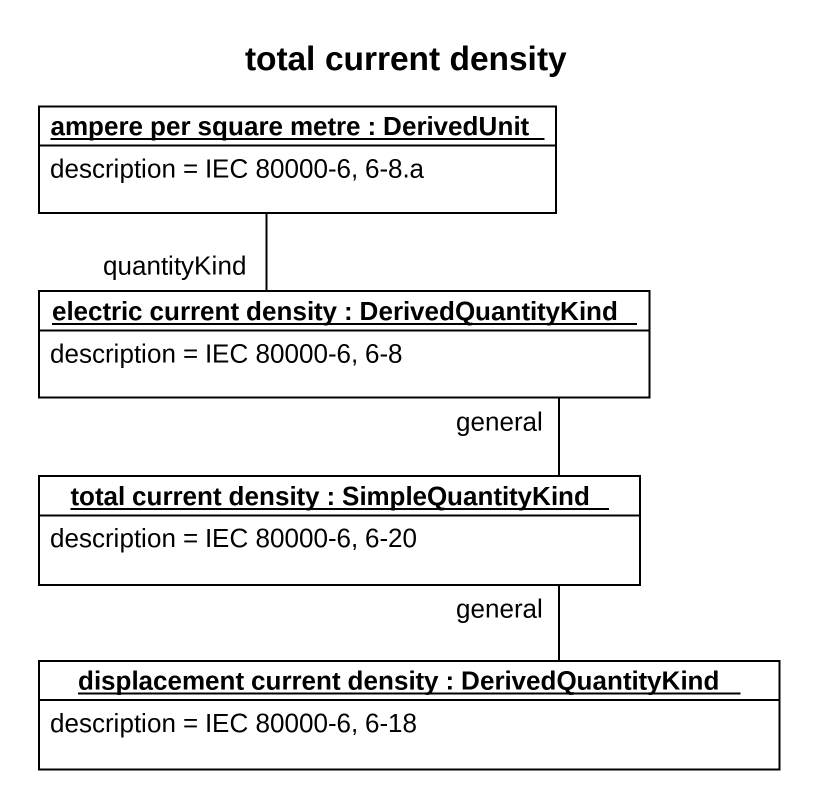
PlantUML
@startuml
title total current density
hide circle
hide empty members
object "ampere per square metre : DerivedUnit" as ampere_per_square_metre #FFFFFF {
  description = IEC 80000-6, 6-8.a
}
object "electric current density : DerivedQuantityKind" as electric_current_density #FFFFFF {
  description = IEC 80000-6, 6-8
}
object "total current density : SimpleQuantityKind" as total_current_density #FFFFFF {
  description = IEC 80000-6, 6-20
}
object "displacement current density : DerivedQuantityKind" as displacement_current_density #FFFFFF {
  description = IEC 80000-6, 6-18
}
ampere_per_square_metre -- electric_current_density : quantityKind
total_current_density -up- electric_current_density : general
displacement_current_density -up- total_current_density : general
@enduml
